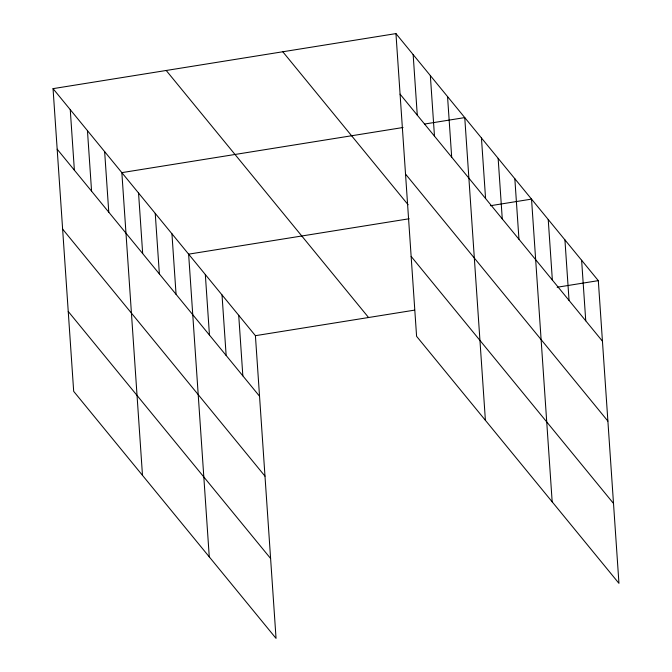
<?xml version="1.0" encoding="UTF-8"?>
<svg xmlns="http://www.w3.org/2000/svg" width="672" height="672" viewBox="0 0 672 672"><rect width="100%" height="100%" fill="white"/><g stroke="black" fill="none" stroke-linecap="round" stroke-linejoin="round"><path stroke-width="1.01" d="M53.046 88.645L255.41 335.681L276.049 638.4L73.685 391.356L53.046 88.645L395.951 33.6L598.315 280.644L618.954 583.355L416.59 336.319L395.951 33.6M403.032 127.504L121.85 172.637L142.489 475.356M424.637 124.034L464.755 117.592L485.394 420.311M409.172 218.761L188.63 254.159L209.269 556.878M490.384 205.724L531.535 199.114L552.174 501.833M255.41 335.681L414.59 310.128M557.164 287.246L598.315 280.644M400.075 94.156L602.448 341.2M405.527 174.065L607.891 421.109M282.794 51.761L408.106 204.742M411.138 256.402L613.502 503.446M166.202 70.476L368.575 317.52M57.179 149.201L259.543 396.236M62.622 229.11L264.986 476.154M68.233 311.447L270.606 558.491M581.624 260.257L585.749 320.813M564.925 239.879L569.05 300.434M548.226 219.5L552.359 280.056M514.836 178.735L518.969 239.291M498.145 158.357L502.27 218.912M481.446 137.978L485.579 198.534M447.552 96.592L451.685 157.147M430.349 75.6L434.482 136.156M413.154 54.6L417.278 115.156M238.72 315.302L242.844 375.858M222.02 294.924L226.153 355.48M205.33 274.537L209.454 335.093M171.94 233.78L176.064 294.336M155.24 213.394L159.373 273.949M138.55 193.015L142.674 253.571M104.647 151.637L108.78 212.192M87.452 130.637L91.577 191.192M70.249 109.637L74.374 170.192"/></g></svg>
